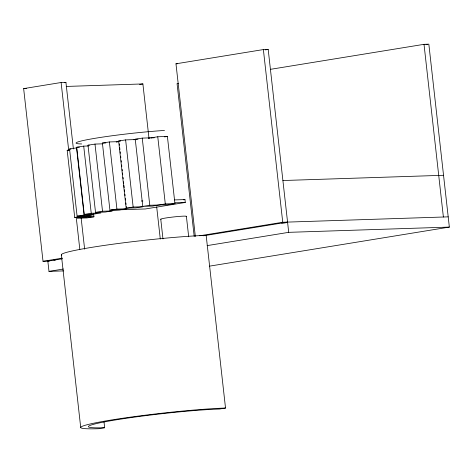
<?xml version="1.0" encoding="UTF-8"?>
<svg xmlns="http://www.w3.org/2000/svg" width="473" height="473" viewBox="0 0 473 473"><rect width="100%" height="100%" fill="white"/><g stroke="black" fill="none" stroke-linecap="round" stroke-linejoin="round"><path stroke-width="0.71" d="M49.316 261.09L43.019 261.297L23.65 88.611L61.106 82.509L65.924 82.349L73.398 148.942M195.343 236.494L175.974 63.802L263.372 49.57L268.191 49.417L288.713 232.338L449.35 227.087L428.834 44.166L424.015 44.326L270.379 69.342M64.488 82.586L65.924 82.349M265.282 49.89L268.191 49.417M139.565 84.478L142.893 83.934L148.965 138.081M178.392 83.384L177.062 83.597L194.214 236.53M425.919 44.645L427.373 44.403M111.995 209.462L112.16 210.923L105.166 212.064L95.528 212.377L87.996 145.223L94.99 144.082L102.564 143.833M84.247 214.417L91.242 213.276L100.879 212.962L93.891 214.103L84.247 214.417L76.715 147.263L83.709 146.122L88.528 145.968M126.315 206.595L126.563 208.782L119.568 209.923L109.931 210.237L102.399 143.077L109.387 141.941L119.03 141.628M69.566 149.019L76.555 147.878L84.093 215.032L93.731 214.718L86.736 215.859L77.099 216.173L69.566 149.019L70.944 148.971M151.886 137.791L142.243 138.11L135.254 139.245L142.799 206.731L135.804 207.866L126.167 208.185L118.634 141.025L125.623 139.89L135.266 139.57L133.865 139.801M116.234 142.083L118.327 141.74M93.613 213.873L93.944 216.794L74.716 217.485L67.184 150.331L69.98 149.876M148.386 138.364L149.787 138.134M150.775 137.897L157.763 136.762L167.401 136.443L174.933 203.603L167.945 204.738L149.775 205.264L142.787 206.405L152.424 206.086L165.296 203.916L174.933 203.603M164.604 136.898L167.401 136.443M95.528 212.377L102.523 211.236L112.16 210.923M109.931 210.237L116.92 209.096L126.563 208.782M77.099 216.173L84.093 215.032M126.167 208.185L133.155 207.044L142.799 206.731M74.716 217.485L81.705 216.35L91.348 216.037L77.312 218.242L86.949 217.929L93.944 216.794M183.512 199.819L184.967 199.582L185.286 202.462L145.335 208.965L112.101 210.053M43.019 261.297L62.471 258.128M199.712 235.779L282.742 222.257L448.203 216.853M62.247 258.79L47.838 261.137L48.985 271.372L63.725 270.893M203.491 235.791L287.56 222.103M48.985 271.372L63.394 269.025M207.139 245.617L288.713 232.338M209.628 266.128L449.35 227.087M225.526 408.045L219.531 409.021A74.16 4.659 -6.4 0 0 115.915 419.882A74.16 4.659 -6.4 0 0 104.663 427.728L98.674 428.704A81.9 5.144 -6.4 0 1 111.096 420.042A81.9 5.144 -6.4 0 1 225.526 408.045L206.157 235.359A81.9 5.144 -6.4 0 0 112.338 244.281A81.9 5.144 -6.4 0 0 61.656 255.201M175.974 63.802L177.351 63.76M66.179 86.441L142.893 83.934M23.65 88.611L26.405 88.522M151.461 137.874L154.216 137.785M135.254 139.245L138.01 139.157M118.634 141.025L120.698 140.96M102.399 143.077L105.84 142.964M87.996 145.223L89.373 145.176M76.715 147.263L79.47 147.174M67.184 150.331L68.561 150.284M282.901 180.526L443.538 175.282M141.392 201.001L142.87 200.954M174.626 199.919L184.967 199.582M174.951 202.799L185.286 202.462M281.571 223.079L285.254 222.954M53.833 260.162L55.306 260.115M424.015 44.326L443.384 217.012M263.372 49.57L282.742 222.257M186.392 216.338L188.692 236.807M157.763 136.762L165.296 203.916M160.761 219.194L162.972 238.93M156.681 206.867L160.294 239.06M142.243 138.11L149.775 205.264M125.623 139.89L133.155 207.044M119.273 143.816L119.438 145.276M119.681 147.464L119.929 149.657M120.172 151.845L120.337 153.305M120.668 156.226L120.828 157.686M121.159 160.607L121.319 162.068M121.65 164.982L121.809 166.443M122.14 169.364L122.306 170.824M122.548 173.012L122.714 174.472M123.039 177.393L123.205 178.853M123.53 181.774L123.695 183.234M123.944 185.422L124.186 187.615M124.434 189.803L124.594 191.263M124.925 194.184L125.085 195.645M125.416 198.565L125.576 200.02M125.907 202.941L126.072 204.401M109.387 141.941L116.92 209.096M94.99 144.082L102.523 211.236M83.709 146.122L91.242 213.276M81.108 217.722L84.637 249.188M104.007 421.875L104.663 427.728M61.106 82.509L68.656 149.829M76.206 217.148L79.819 249.342M61.36 254.894L80.729 427.58M161.015 219.336A12.895 0.81 -6.4 0 1 173.65 216.947A12.895 0.81 -6.4 0 1 186.108 216.539M81.64 143.946A54.815 3.441 -6.4 0 1 96.397 138.075A54.815 3.441 -6.4 0 1 164.48 130.459"/></g></svg>
